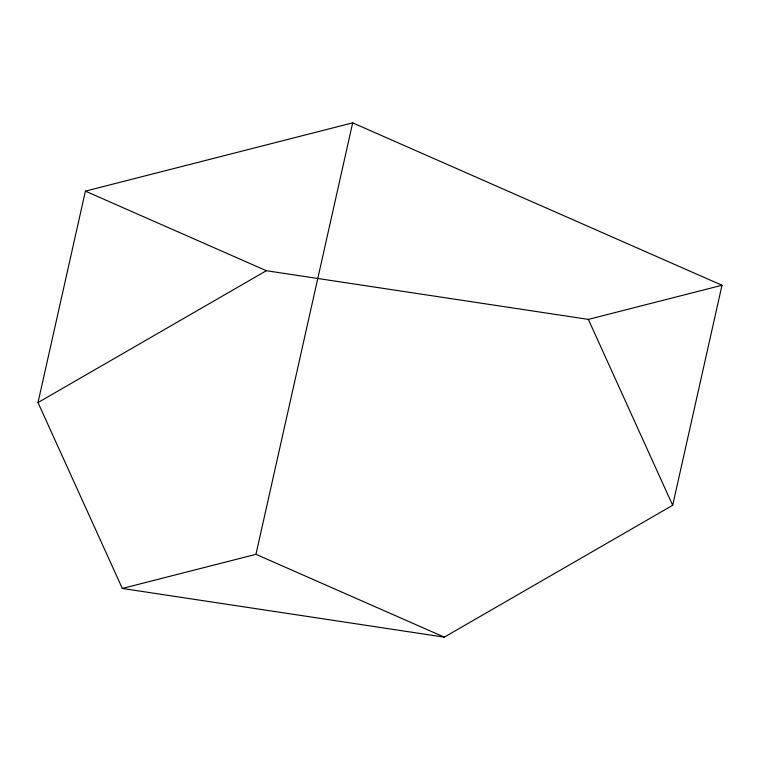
<?xml version="1.0" encoding="UTF-8"?>
<svg xmlns="http://www.w3.org/2000/svg" width="760" height="760" viewBox="0 0 760 760"><rect width="100%" height="100%" fill="white"/><g stroke="black" fill="none" stroke-linecap="round" stroke-linejoin="round"><path stroke-width="1.14" d="M38 402.562L85.395 191.14L352.668 122.854L722 285.256L672.676 505.295L444.305 637.146L122.322 588.458L38 402.562L266.37 270.712L588.364 319.39L722 285.256M122.322 588.458L255.958 554.325L352.668 122.854M85.395 191.14L266.37 270.712M255.958 554.325L444.305 637.146M588.364 319.39L672.676 505.295"/></g></svg>
